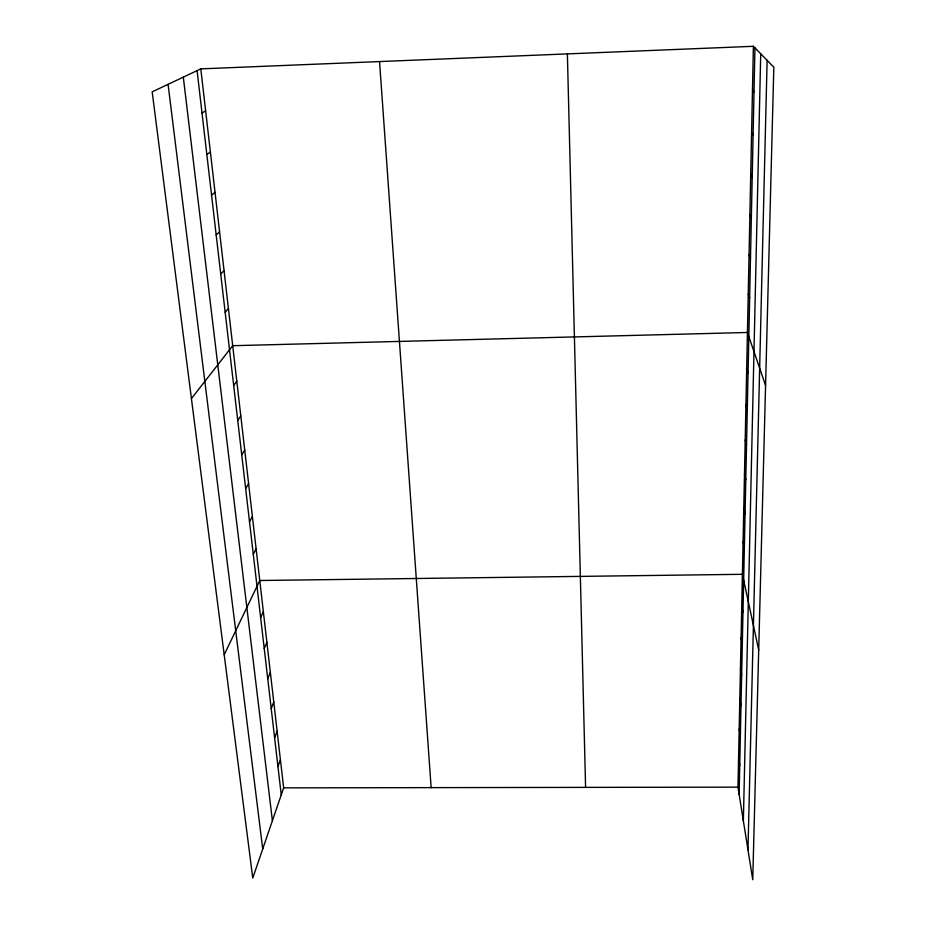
<?xml version="1.0" encoding="UTF-8"?>
<svg xmlns="http://www.w3.org/2000/svg" width="926" height="926" viewBox="0 0 926 926"><rect width="100%" height="100%" fill="white"/><g stroke="black" fill="none" stroke-linecap="round" stroke-linejoin="round"><path stroke-width="1.39" d="M753.394 46.3L773.823 67.181L752.745 879.7L737.976 787.146L753.394 46.3L200.803 68.871L152.177 91.859L252.763 878.033L283.657 787.864L200.803 68.871M739.122 794.358L754.945 47.886M743.358 820.853L760.721 53.801M747.976 849.825L767.122 60.34M277.962 766.612L280.416 759.737M274.617 737.837L277.129 731.135M271.225 708.575L273.772 702.047M267.764 678.793L270.357 672.45M264.234 648.501L266.896 642.331M260.657 617.654L263.354 611.692M224.196 654.786L259.766 580.509L742.409 574.305L758.707 650.064M253.296 554.315L256.108 548.771M249.511 521.778L252.381 516.453M245.668 488.639L248.596 483.546M241.744 454.886L244.73 450.036M237.75 420.508L240.795 415.901M233.676 385.471L236.79 381.13M191.416 398.597L232.704 345.699L747.432 332.48L765.57 385.482M225.168 312.27L228.421 308.485M220.724 274.015L224.046 270.531M216.186 234.984L219.578 231.824M211.556 195.166L215.029 192.33M206.834 154.515L210.387 152.014M202.007 113.007L205.641 110.877M283.657 787.864L737.976 787.146M752.491 89.799L754.019 91.79M751.599 132.372L753.104 134.756M750.731 174.065L752.213 176.82M749.886 214.901L751.345 218.004M749.053 254.893L750.488 258.331M748.231 294.074L749.655 297.836M746.68 369.023L748.046 373.386M745.928 404.87L747.282 409.5M745.198 440.035L746.53 444.931M744.481 474.54L745.8 479.703M743.775 508.409L745.071 513.814M743.08 541.664L744.365 547.301M741.738 606.356L742.988 612.433M741.089 637.84L742.316 644.114M740.441 668.757L741.657 675.239M739.805 699.13L741.008 705.809M739.191 728.982L740.372 735.846M738.578 758.313L739.747 765.351M168.081 84.347L262.718 848.968M183.313 77.147L272.394 820.749M197.088 70.631L281.249 794.902M379.544 61.567L431.146 787.632M567.383 53.893L585.591 787.389"/></g></svg>
